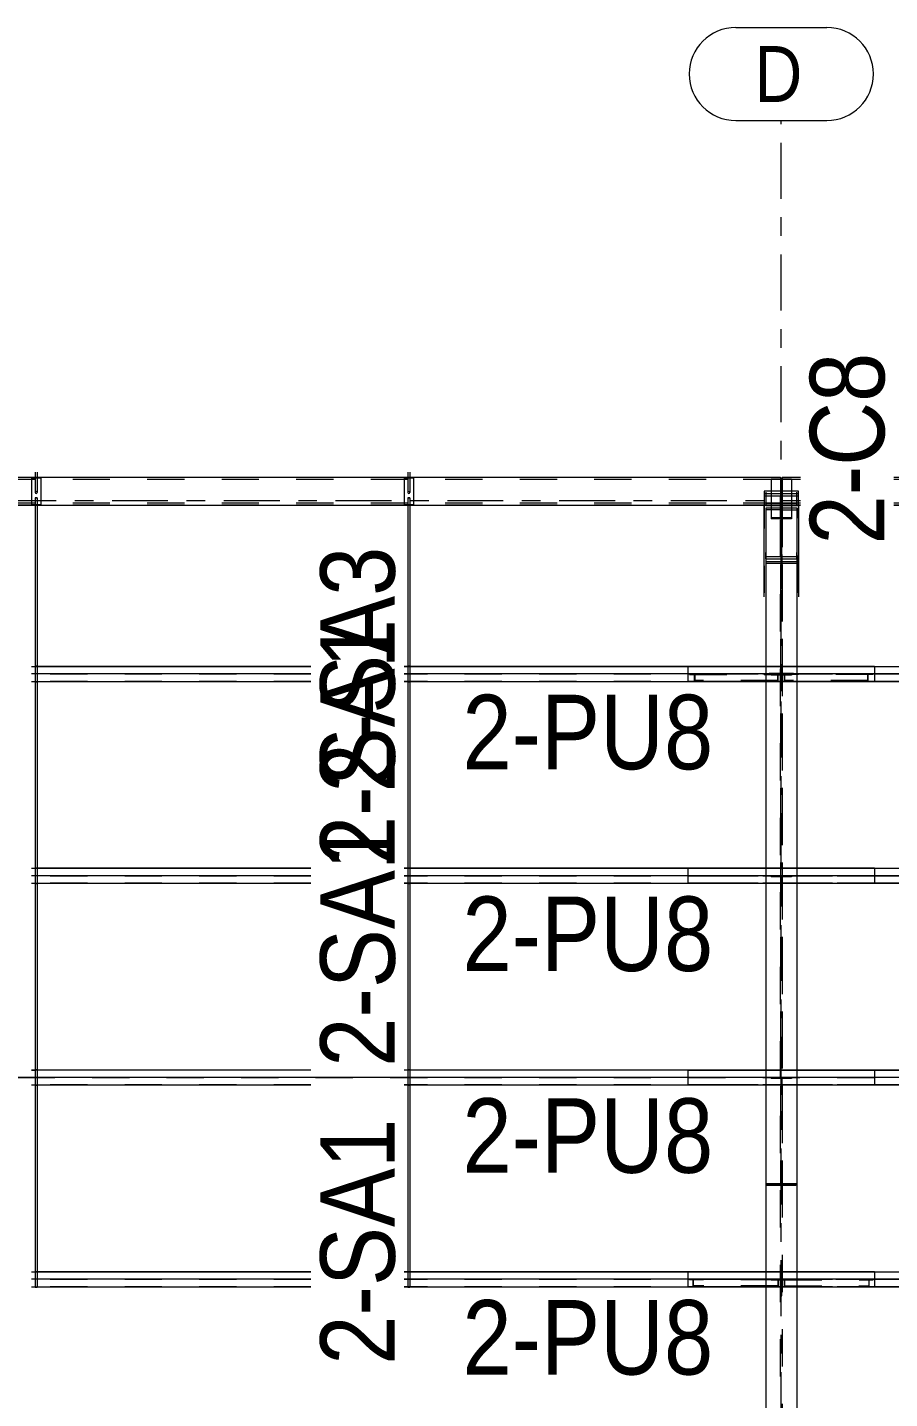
# Model space of a CAD drawing. Header units: millimetres. Extents: x -56 to 1115, y -311 to 509.
# Drawn here: x 877.4 to 923.7, y 43.7 to 117.3 of the extents above; entities that cross this region are included whole.
import ezdxf

# ---------------------------------------------------------------- set-up
doc = ezdxf.new("R2010")
doc.units = ezdxf.units.MM
for name, pattern in [('XKITLINE00', [0]), ('XKITLINE02', [4, 2, -2]), ('XKITLINE03', [6, 3, -1, 1, -1])]:
    doc.linetypes.add(name, pattern=pattern)
for name, color, linetype, lineweight in [('Part', 2, 'Continuous', 0), ('PartMark', 7, 'Continuous', 0), ('S-grid', 1, 'Continuous', 0)]:
    doc.layers.add(name, color=color, linetype=linetype, lineweight=lineweight)
doc.styles.add('ARIAL', font='ARIAL.TTF')

# ---------------------------------------------------------------- blocks, each defined once
blk = doc.blocks.new('*A212')
at = {"layer": 'S-grid', "color": 1, "linetype": 'XKITLINE03', "lineweight": 0}
blk.add_line((755.99, 91.875), (918.95, 91.875), dxfattribs=at)
blk = doc.blocks.new('*A744')
at = {"layer": 'Part', "color": 7, "linetype": 'XKITLINE02', "lineweight": 0}
for p, q in [((917.083, 92.314), (917.083, 91.606)), ((917.883, 92.206), (917.883, 88.842)), ((917.95, 88.842), (917.95, 92.206)), ((918.75, 91.606), (918.75, 92.314)), ((918.75, 91.702), (917.083, 91.702)), ((917.083, 91.606), (917.883, 91.606)), ((917.95, 91.606), (918.75, 91.606)), ((917.083, 88.746), (917.083, 89.072)), ((917.883, 88.842), (917.083, 88.842)), ((917.083, 88.746), (918.75, 88.746)), ((918.75, 88.842), (917.95, 88.842)), ((918.75, 88.746), (918.75, 89.072))]:
    blk.add_line(p, q, dxfattribs=at)
blk = doc.blocks.new('*A745')
at = {"layer": 'Part', "color": 2, "linetype": 'XKITLINE00', "lineweight": 0}
for p, q in [((917.083, 91.465), (917.083, 82.958)), ((917.375, 91.465), (917.083, 91.465)), ((918.75, 91.465), (918.458, 91.465)), ((918.75, 91.465), (918.75, 82.958)), ((917.083, 82.14), (917.083, 72.125)), ((918.75, 82.14), (918.75, 72.125)), ((917.083, 71.307), (917.083, 61.292)), ((918.75, 71.307), (918.75, 61.292)), ((917.083, 60.473), (917.083, 50.458)), ((918.75, 60.473), (918.75, 50.458)), ((917.083, 49.64), (917.083, 16.833)), ((918.75, 49.64), (918.75, 16.833))]:
    blk.add_line(p, q, dxfattribs=at)
at = {"layer": 'Part', "color": 7, "linetype": 'XKITLINE02', "lineweight": 0}
for p, q in [((917.879, 91.373), (917.083, 91.373)), ((918.458, 91.465), (917.375, 91.465)), ((917.879, 16.833), (917.879, 91.373)), ((917.954, 91.373), (917.954, 16.833)), ((917.954, 91.373), (918.75, 91.373)), ((917.083, 88.601), (917.879, 88.601)), ((917.083, 88.509), (918.75, 88.509)), ((917.954, 88.601), (918.75, 88.601)), ((917.083, 82.958), (917.083, 82.14)), ((918.75, 82.958), (918.75, 82.14)), ((917.083, 72.125), (917.083, 71.307)), ((918.75, 72.125), (918.75, 71.307)), ((917.083, 61.292), (917.083, 60.473)), ((918.75, 61.292), (918.75, 60.473)), ((917.083, 50.458), (917.083, 49.64)), ((918.75, 50.458), (918.75, 49.64))]:
    blk.add_line(p, q, dxfattribs=at)
blk = doc.blocks.new('*A752')
at = {"layer": 'Part', "color": 7, "linetype": 'XKITLINE02', "lineweight": 0}
for p, q in [((917.879, 88.432), (917.954, 88.434)), ((917.879, 88.432), (917.879, 55.175)), ((917.879, 88.386), (917.954, 88.386)), ((917.954, 88.434), (917.954, 55.175)), ((917.083, 79.308), (917.083, 55.164)), ((918.75, 79.308), (918.75, 55.164)), ((918.75, 55.175), (917.083, 55.175)), ((917.083, 55.164), (918.75, 55.164))]:
    blk.add_line(p, q, dxfattribs=at)
blk = doc.blocks.new('*A754')
at = {"layer": 'Part', "color": 7, "linetype": 'XKITLINE02', "lineweight": 0}
for p, q in [((917.95, 50.083), (918.575, 50.083)), ((917.95, 50.042), (917.95, 50.083)), ((918.075, 50.042), (918.075, 50.083)), ((918.575, 50.083), (918.575, 50.042)), ((918.575, 50.042), (917.95, 50.042))]:
    blk.add_line(p, q, dxfattribs=at)
blk = doc.blocks.new('*A755')
at = {"layer": 'Part', "color": 7, "linetype": 'XKITLINE02', "lineweight": 0}
for p, q in [((917.258, 50.042), (917.258, 50.083)), ((917.258, 50.083), (917.883, 50.083)), ((917.758, 50.042), (917.758, 50.083)), ((917.883, 50.083), (917.883, 50.042)), ((917.883, 50.042), (917.258, 50.042))]:
    blk.add_line(p, q, dxfattribs=at)
blk = doc.blocks.new('*A765')
at = {"layer": 'Part', "color": 2, "linetype": 'XKITLINE00', "lineweight": 0}
for p, q in [((877.867, 93.387), (877.867, 93.117)), ((877.966, 93.398), (877.966, 93.117)), ((877.878, 92.331), (877.877, 92.329)), ((877.911, 92.349), (877.878, 92.331)), ((877.948, 92.339), (877.911, 92.349)), ((877.953, 92.329), (877.948, 92.339))]:
    blk.add_line(p, q, dxfattribs=at)
at = {"layer": 'Part', "color": 7, "linetype": 'XKITLINE02', "lineweight": 0}
for p, q in [((877.867, 93.117), (877.867, 92.295)), ((877.966, 93.117), (877.966, 92.305)), ((877.877, 92.329), (877.867, 92.295)), ((877.867, 92.295), (877.885, 92.261)), ((877.885, 92.261), (877.922, 92.251)), ((877.922, 92.251), (877.956, 92.269)), ((877.966, 92.305), (877.953, 92.329)), ((877.956, 92.269), (877.966, 92.305))]:
    blk.add_line(p, q, dxfattribs=at)
blk = doc.blocks.new('*A766')
at = {"layer": 'Part', "color": 2, "linetype": 'XKITLINE00', "lineweight": 0}
for p, q in [((897.867, 93.387), (897.867, 93.117)), ((897.966, 93.398), (897.966, 93.117)), ((897.878, 92.331), (897.877, 92.329)), ((897.911, 92.349), (897.878, 92.331)), ((897.948, 92.339), (897.911, 92.349)), ((897.953, 92.329), (897.948, 92.339))]:
    blk.add_line(p, q, dxfattribs=at)
at = {"layer": 'Part', "color": 7, "linetype": 'XKITLINE02', "lineweight": 0}
for p, q in [((897.867, 93.117), (897.867, 92.295)), ((897.966, 93.117), (897.966, 92.305)), ((897.877, 92.329), (897.867, 92.295)), ((897.867, 92.295), (897.885, 92.261)), ((897.885, 92.261), (897.922, 92.251)), ((897.922, 92.251), (897.956, 92.269)), ((897.966, 92.305), (897.953, 92.329)), ((897.956, 92.269), (897.966, 92.305))]:
    blk.add_line(p, q, dxfattribs=at)
blk = doc.blocks.new('*A767')
at = {"layer": 'Part', "color": 7, "linetype": 'XKITLINE02', "lineweight": 0}
for p, q in [((917.883, 88.963), (917.883, 87.127)), ((917.95, 88.759), (917.883, 88.759)), ((917.883, 88.67), (917.95, 88.67)), ((917.95, 88.963), (917.95, 87.127))]:
    blk.add_line(p, q, dxfattribs=at)
blk = doc.blocks.new('*A768')
at = {"layer": 'Part', "color": 7, "linetype": 'XKITLINE02', "lineweight": 0}
for p, q in [((922.837, 82.542), (918.096, 82.542)), ((918.096, 82.208), (918.096, 82.542)), ((918.11, 82.208), (918.11, 82.525)), ((922.837, 82.525), (918.11, 82.525)), ((922.559, 82.208), (922.559, 82.542)), ((922.573, 82.208), (922.573, 82.525)), ((922.837, 82.542), (922.837, 82.525)), ((922.573, 82.208), (918.096, 82.208))]:
    blk.add_line(p, q, dxfattribs=at)
blk = doc.blocks.new('*A769')
at = {"layer": 'Part', "color": 7, "linetype": 'XKITLINE02', "lineweight": 0}
for p, q in [((912.996, 82.542), (917.737, 82.542)), ((912.996, 82.542), (912.996, 82.525)), ((912.996, 82.525), (917.723, 82.525)), ((913.26, 82.208), (913.26, 82.525)), ((913.274, 82.542), (913.274, 82.208)), ((917.723, 82.208), (917.723, 82.525)), ((917.737, 82.542), (917.737, 82.208)), ((917.737, 82.208), (913.26, 82.208))]:
    blk.add_line(p, q, dxfattribs=at)
blk = doc.blocks.new('*A770')
at = {"layer": 'Part', "color": 7, "linetype": 'XKITLINE02', "lineweight": 0}
for p, q in [((917, 92.368), (917, 86.914)), ((918.833, 92.368), (917, 92.368)), ((918.833, 92.237), (917, 92.237)), ((918.833, 86.914), (918.833, 92.368))]:
    blk.add_line(p, q, dxfattribs=at)
blk = doc.blocks.new('*A771')
at = {"layer": 'Part', "color": 7, "linetype": 'XKITLINE02', "lineweight": 0}
for p, q in [((917, 92.237), (917, 91.601)), ((918.833, 92.237), (917, 92.237)), ((918.833, 92.106), (917, 92.106)), ((918.833, 91.601), (918.833, 92.237))]:
    blk.add_line(p, q, dxfattribs=at)
at = {"layer": 'Part', "color": 2, "linetype": 'XKITLINE00', "lineweight": 0}
for p, q in [((917, 86.702), (917, 91.601)), ((918.833, 91.601), (918.833, 86.702))]:
    blk.add_line(p, q, dxfattribs=at)
blk = doc.blocks.new('*A772')
at = {"layer": 'Part', "color": 7, "linetype": 'XKITLINE02', "lineweight": 0}
for p, q in [((917.95, 82.583), (917.95, 82.542)), ((918.575, 82.583), (917.95, 82.583)), ((917.95, 82.542), (918.575, 82.542)), ((918.575, 82.542), (918.575, 82.583))]:
    blk.add_line(p, q, dxfattribs=at)
blk = doc.blocks.new('*A773')
at = {"layer": 'Part', "color": 7, "linetype": 'XKITLINE02', "lineweight": 0}
for p, q in [((917.883, 82.583), (917.258, 82.583)), ((917.258, 82.542), (917.258, 82.583)), ((917.883, 82.542), (917.258, 82.542)), ((917.883, 82.542), (917.883, 82.583))]:
    blk.add_line(p, q, dxfattribs=at)
blk = doc.blocks.new('*A1036')
at = {"layer": 'Part', "color": 2, "linetype": 'XKITLINE00', "lineweight": 0}
for p, q in [((912.917, 82.14), (912.917, 82.958)), ((912.917, 82.958), (932.667, 82.958)), ((932.667, 82.943), (912.917, 82.943)), ((932.667, 82.557), (912.917, 82.557)), ((932.667, 82.958), (932.667, 82.958)), ((932.667, 82.943), (932.667, 82.943)), ((932.667, 82.557), (932.667, 82.557)), ((937.667, 82.958), (937.867, 82.958)), ((937.867, 82.943), (937.667, 82.943)), ((952.667, 82.557), (937.667, 82.557)), ((952.667, 82.958), (937.966, 82.958)), ((952.667, 82.943), (937.966, 82.943)), ((952.667, 82.958), (952.667, 82.958)), ((952.667, 82.943), (952.667, 82.943)), ((952.667, 82.557), (952.667, 82.557)), ((957.867, 82.958), (957.667, 82.958)), ((957.867, 82.943), (957.667, 82.943)), ((982.917, 82.557), (957.667, 82.557)), ((982.917, 82.958), (957.966, 82.958)), ((982.917, 82.943), (957.966, 82.943)), ((982.917, 82.958), (982.917, 82.14)), ((932.667, 82.14), (912.917, 82.14)), ((932.667, 82.14), (932.667, 82.14)), ((952.667, 82.14), (937.667, 82.14)), ((952.667, 82.14), (952.667, 82.14)), ((982.917, 82.14), (957.667, 82.14))]:
    blk.add_line(p, q, dxfattribs=at)
at = {"layer": 'Part', "color": 7, "linetype": 'XKITLINE02', "lineweight": 0}
for p, q in [((932.667, 82.542), (912.917, 82.542)), ((932.667, 82.542), (932.667, 82.542)), ((952.667, 82.542), (937.667, 82.542)), ((937.966, 82.958), (937.867, 82.958)), ((937.966, 82.943), (937.867, 82.943)), ((952.667, 82.542), (952.667, 82.542)), ((982.917, 82.542), (957.667, 82.542)), ((957.966, 82.958), (957.867, 82.958)), ((957.966, 82.943), (957.867, 82.943)), ((932.667, 82.155), (912.917, 82.155)), ((932.667, 82.155), (932.667, 82.155)), ((952.667, 82.155), (937.667, 82.155)), ((952.667, 82.155), (952.667, 82.155)), ((982.917, 82.155), (957.667, 82.155))]:
    blk.add_line(p, q, dxfattribs=at)
blk = doc.blocks.new('*A1037')
at = {"layer": 'Part', "color": 2, "linetype": 'XKITLINE00', "lineweight": 0}
for p, q in [((912.917, 71.307), (912.917, 72.125)), ((912.917, 72.125), (932.667, 72.125)), ((932.667, 72.11), (912.917, 72.11)), ((932.667, 71.723), (912.917, 71.723)), ((937.667, 72.125), (937.667, 72.125)), ((937.667, 72.125), (937.867, 72.125)), ((937.867, 72.11), (937.667, 72.11)), ((937.667, 72.11), (937.667, 72.11)), ((952.667, 71.723), (937.667, 71.723)), ((952.667, 72.125), (937.966, 72.125)), ((952.667, 72.11), (937.966, 72.11)), ((957.867, 72.125), (957.667, 72.125)), ((957.667, 72.125), (957.667, 72.125)), ((957.867, 72.11), (957.667, 72.11)), ((957.667, 72.11), (957.667, 72.11)), ((982.917, 71.723), (957.667, 71.723)), ((982.917, 72.125), (957.966, 72.125)), ((982.917, 72.11), (957.966, 72.11)), ((982.917, 72.125), (982.917, 71.307)), ((932.667, 71.307), (912.917, 71.307)), ((952.667, 71.307), (937.667, 71.307)), ((982.917, 71.307), (957.667, 71.307))]:
    blk.add_line(p, q, dxfattribs=at)
at = {"layer": 'Part', "color": 7, "linetype": 'XKITLINE02', "lineweight": 0}
for p, q in [((932.667, 71.708), (912.917, 71.708)), ((952.667, 71.708), (937.667, 71.708)), ((937.966, 72.125), (937.867, 72.125)), ((937.966, 72.11), (937.867, 72.11)), ((982.917, 71.708), (957.667, 71.708)), ((957.966, 72.125), (957.867, 72.125)), ((957.966, 72.11), (957.867, 72.11)), ((932.667, 71.322), (912.917, 71.322)), ((952.667, 71.322), (937.667, 71.322)), ((982.917, 71.322), (957.667, 71.322))]:
    blk.add_line(p, q, dxfattribs=at)
blk = doc.blocks.new('*A1038')
at = {"layer": 'Part', "color": 2, "linetype": 'XKITLINE00', "lineweight": 0}
for p, q in [((912.917, 49.64), (912.917, 50.458)), ((912.917, 50.458), (932.667, 50.458)), ((932.667, 50.443), (912.917, 50.443)), ((937.667, 50.458), (937.867, 50.458)), ((937.867, 50.443), (937.667, 50.443)), ((952.667, 50.458), (937.966, 50.458)), ((952.667, 50.443), (937.966, 50.443)), ((957.867, 50.458), (957.667, 50.458)), ((957.867, 50.443), (957.667, 50.443)), ((982.917, 50.458), (957.966, 50.458)), ((982.917, 50.443), (957.966, 50.443)), ((982.917, 50.458), (982.917, 49.64)), ((932.667, 50.057), (912.917, 50.057)), ((932.667, 49.64), (912.917, 49.64)), ((952.667, 50.057), (937.667, 50.057)), ((952.667, 49.64), (937.667, 49.64)), ((982.917, 50.057), (957.667, 50.057)), ((982.917, 49.64), (957.667, 49.64))]:
    blk.add_line(p, q, dxfattribs=at)
at = {"layer": 'Part', "color": 7, "linetype": 'XKITLINE02', "lineweight": 0}
for p, q in [((937.966, 50.458), (937.867, 50.458)), ((937.966, 50.443), (937.867, 50.443)), ((957.966, 50.458), (957.867, 50.458)), ((957.966, 50.443), (957.867, 50.443)), ((932.667, 50.042), (912.917, 50.042)), ((932.667, 49.655), (912.917, 49.655)), ((952.667, 50.042), (937.667, 50.042)), ((952.667, 49.655), (937.667, 49.655)), ((982.917, 50.042), (957.667, 50.042)), ((982.917, 49.655), (957.667, 49.655))]:
    blk.add_line(p, q, dxfattribs=at)
blk = doc.blocks.new('*A1039')
at = {"layer": 'Part', "color": 2, "linetype": 'XKITLINE00', "lineweight": 0}
for p, q in [((912.917, 60.473), (912.917, 61.292)), ((912.917, 61.292), (932.667, 61.292)), ((932.667, 61.277), (912.917, 61.277)), ((937.667, 61.292), (937.867, 61.292)), ((937.867, 61.277), (937.667, 61.277)), ((952.667, 61.292), (937.966, 61.292)), ((952.667, 61.277), (937.966, 61.277)), ((957.867, 61.292), (957.667, 61.292)), ((957.867, 61.277), (957.667, 61.277)), ((982.917, 61.292), (957.966, 61.292)), ((982.917, 61.277), (957.966, 61.277)), ((982.917, 61.292), (982.917, 60.473)), ((982.917, 60.89), (912.917, 60.89)), ((932.667, 60.473), (912.917, 60.473)), ((952.667, 60.473), (937.667, 60.473)), ((982.917, 60.473), (957.667, 60.473))]:
    blk.add_line(p, q, dxfattribs=at)
at = {"layer": 'Part', "color": 7, "linetype": 'XKITLINE02', "lineweight": 0}
for p, q in [((937.966, 61.292), (937.867, 61.292)), ((937.966, 61.277), (937.867, 61.277)), ((957.966, 61.292), (957.867, 61.292)), ((957.966, 61.277), (957.867, 61.277)), ((982.917, 60.875), (912.917, 60.875)), ((932.667, 60.488), (912.917, 60.488)), ((952.667, 60.488), (937.667, 60.488)), ((982.917, 60.488), (957.667, 60.488))]:
    blk.add_line(p, q, dxfattribs=at)
blk = doc.blocks.new('*A1049')
at = {"layer": 'Part', "color": 2, "linetype": 'XKITLINE00', "lineweight": 0}
for p, q in [((917.958, 93.117), (917.958, 93.017)), ((917.958, 93.117), (918.95, 93.117)), ((923.95, 93.117), (977.875, 93.117)), ((977.875, 93.117), (977.875, 93.017)), ((918.95, 91.601), (918.458, 91.601)), ((977.375, 91.601), (923.95, 91.601))]:
    blk.add_line(p, q, dxfattribs=at)
at = {"layer": 'Part', "color": 7, "linetype": 'XKITLINE02', "lineweight": 0}
for p, q in [((918.95, 93.102), (917.958, 93.102)), ((917.958, 93.017), (917.958, 91.601)), ((918.95, 92.992), (917.958, 92.992)), ((977.875, 93.102), (923.95, 93.102)), ((977.875, 92.992), (923.95, 92.992)), ((977.875, 93.017), (977.875, 91.601)), ((918.95, 91.726), (917.958, 91.726)), ((918.95, 91.616), (917.958, 91.616)), ((918.458, 91.601), (917.958, 91.601)), ((977.875, 91.726), (923.95, 91.726)), ((977.875, 91.616), (923.95, 91.616)), ((977.875, 91.601), (977.375, 91.601))]:
    blk.add_line(p, q, dxfattribs=at)
blk = doc.blocks.new('*A1090')
at = {"layer": 'S-grid', "color": 1, "linetype": 'XKITLINE03', "lineweight": 0}
blk.add_line((917.917, -5.925), (917.917, 112.27), dxfattribs=at)
at = {"layer": 'S-grid', "color": 3, "style": 'ARIAL', "width": 0.85}
blk.add_text('D', height=3, dxfattribs=at).set_placement((916.472, 113.27))
blk = doc.blocks.new('*A1092')
at = {"layer": 'Part', "color": 2, "linetype": 'XKITLINE00', "lineweight": 0}
for p, q in [((852.917, 82.14), (852.917, 82.958)), ((852.917, 82.958), (872.667, 82.958)), ((872.667, 82.943), (852.917, 82.943)), ((872.667, 82.557), (852.917, 82.557)), ((872.667, 82.958), (872.667, 82.958)), ((872.667, 82.943), (872.667, 82.943)), ((872.667, 82.557), (872.667, 82.557)), ((877.667, 82.958), (877.867, 82.958)), ((877.867, 82.943), (877.667, 82.943)), ((892.667, 82.557), (877.667, 82.557)), ((892.667, 82.958), (877.966, 82.958)), ((892.667, 82.943), (877.966, 82.943)), ((892.667, 82.958), (892.667, 82.958)), ((892.667, 82.943), (892.667, 82.943)), ((892.667, 82.557), (892.667, 82.557)), ((897.867, 82.958), (897.667, 82.958)), ((897.867, 82.943), (897.667, 82.943)), ((922.917, 82.557), (897.667, 82.557)), ((922.917, 82.958), (897.966, 82.958)), ((922.917, 82.943), (897.966, 82.943)), ((922.917, 82.958), (922.917, 82.14)), ((872.667, 82.14), (852.917, 82.14)), ((872.667, 82.14), (872.667, 82.14)), ((892.667, 82.14), (877.667, 82.14)), ((892.667, 82.14), (892.667, 82.14)), ((922.917, 82.14), (897.667, 82.14))]:
    blk.add_line(p, q, dxfattribs=at)
at = {"layer": 'Part', "color": 7, "linetype": 'XKITLINE02', "lineweight": 0}
for p, q in [((872.667, 82.542), (852.917, 82.542)), ((872.667, 82.542), (872.667, 82.542)), ((892.667, 82.542), (877.667, 82.542)), ((877.966, 82.958), (877.867, 82.958)), ((877.966, 82.943), (877.867, 82.943)), ((892.667, 82.542), (892.667, 82.542)), ((922.917, 82.542), (897.667, 82.542)), ((897.966, 82.958), (897.867, 82.958)), ((897.966, 82.943), (897.867, 82.943)), ((872.667, 82.155), (852.917, 82.155)), ((872.667, 82.155), (872.667, 82.155)), ((892.667, 82.155), (877.667, 82.155)), ((892.667, 82.155), (892.667, 82.155)), ((922.917, 82.155), (897.667, 82.155))]:
    blk.add_line(p, q, dxfattribs=at)
blk = doc.blocks.new('*A1093')
at = {"layer": 'Part', "color": 2, "linetype": 'XKITLINE00', "lineweight": 0}
for p, q in [((852.917, 71.307), (852.917, 72.125)), ((852.917, 72.125), (872.667, 72.125)), ((872.667, 72.11), (852.917, 72.11)), ((872.667, 71.723), (852.917, 71.723)), ((877.667, 72.125), (877.667, 72.125)), ((877.667, 72.125), (877.867, 72.125)), ((877.867, 72.11), (877.667, 72.11)), ((877.667, 72.11), (877.667, 72.11)), ((892.667, 71.723), (877.667, 71.723)), ((892.667, 72.125), (877.966, 72.125)), ((892.667, 72.11), (877.966, 72.11)), ((897.867, 72.125), (897.667, 72.125)), ((897.667, 72.125), (897.667, 72.125)), ((897.867, 72.11), (897.667, 72.11)), ((897.667, 72.11), (897.667, 72.11)), ((922.917, 71.723), (897.667, 71.723)), ((922.917, 72.125), (897.966, 72.125)), ((922.917, 72.11), (897.966, 72.11)), ((922.917, 72.125), (922.917, 71.307)), ((872.667, 71.307), (852.917, 71.307)), ((892.667, 71.307), (877.667, 71.307)), ((922.917, 71.307), (897.667, 71.307))]:
    blk.add_line(p, q, dxfattribs=at)
at = {"layer": 'Part', "color": 7, "linetype": 'XKITLINE02', "lineweight": 0}
for p, q in [((872.667, 71.708), (852.917, 71.708)), ((892.667, 71.708), (877.667, 71.708)), ((877.966, 72.125), (877.867, 72.125)), ((877.966, 72.11), (877.867, 72.11)), ((922.917, 71.708), (897.667, 71.708)), ((897.966, 72.125), (897.867, 72.125)), ((897.966, 72.11), (897.867, 72.11)), ((872.667, 71.322), (852.917, 71.322)), ((892.667, 71.322), (877.667, 71.322)), ((922.917, 71.322), (897.667, 71.322))]:
    blk.add_line(p, q, dxfattribs=at)
blk = doc.blocks.new('*A1094')
at = {"layer": 'Part', "color": 2, "linetype": 'XKITLINE00', "lineweight": 0}
for p, q in [((852.917, 49.64), (852.917, 50.458)), ((852.917, 50.458), (872.667, 50.458)), ((872.667, 50.443), (852.917, 50.443)), ((877.667, 50.458), (877.867, 50.458)), ((877.867, 50.443), (877.667, 50.443)), ((892.667, 50.458), (877.966, 50.458)), ((892.667, 50.443), (877.966, 50.443)), ((897.867, 50.458), (897.667, 50.458)), ((897.867, 50.443), (897.667, 50.443)), ((922.917, 50.458), (897.966, 50.458)), ((922.917, 50.443), (897.966, 50.443)), ((922.917, 50.458), (922.917, 49.64)), ((872.667, 50.057), (852.917, 50.057)), ((872.667, 49.64), (852.917, 49.64)), ((892.667, 50.057), (877.667, 50.057)), ((892.667, 49.64), (877.667, 49.64)), ((922.917, 50.057), (897.667, 50.057)), ((922.917, 49.64), (897.667, 49.64))]:
    blk.add_line(p, q, dxfattribs=at)
at = {"layer": 'Part', "color": 7, "linetype": 'XKITLINE02', "lineweight": 0}
for p, q in [((877.966, 50.458), (877.867, 50.458)), ((877.966, 50.443), (877.867, 50.443)), ((897.966, 50.458), (897.867, 50.458)), ((897.966, 50.443), (897.867, 50.443)), ((872.667, 50.042), (852.917, 50.042)), ((872.667, 49.655), (852.917, 49.655)), ((892.667, 50.042), (877.667, 50.042)), ((892.667, 49.655), (877.667, 49.655)), ((922.917, 50.042), (897.667, 50.042)), ((922.917, 49.655), (897.667, 49.655))]:
    blk.add_line(p, q, dxfattribs=at)
blk = doc.blocks.new('*A1095')
at = {"layer": 'Part', "color": 2, "linetype": 'XKITLINE00', "lineweight": 0}
for p, q in [((852.917, 60.473), (852.917, 61.292)), ((852.917, 61.292), (872.667, 61.292)), ((872.667, 61.277), (852.917, 61.277)), ((877.667, 61.292), (877.867, 61.292)), ((877.867, 61.277), (877.667, 61.277)), ((892.667, 61.292), (877.966, 61.292)), ((892.667, 61.277), (877.966, 61.277)), ((897.867, 61.292), (897.667, 61.292)), ((897.867, 61.277), (897.667, 61.277)), ((922.917, 61.292), (897.966, 61.292)), ((922.917, 61.277), (897.966, 61.277)), ((922.917, 61.292), (922.917, 60.473)), ((922.917, 60.89), (852.917, 60.89)), ((872.667, 60.473), (852.917, 60.473)), ((892.667, 60.473), (877.667, 60.473)), ((922.917, 60.473), (897.667, 60.473))]:
    blk.add_line(p, q, dxfattribs=at)
at = {"layer": 'Part', "color": 7, "linetype": 'XKITLINE02', "lineweight": 0}
for p, q in [((877.966, 61.292), (877.867, 61.292)), ((877.966, 61.277), (877.867, 61.277)), ((897.966, 61.292), (897.867, 61.292)), ((897.966, 61.277), (897.867, 61.277)), ((922.917, 60.875), (852.917, 60.875)), ((872.667, 60.488), (852.917, 60.488)), ((892.667, 60.488), (877.667, 60.488)), ((922.917, 60.488), (897.667, 60.488))]:
    blk.add_line(p, q, dxfattribs=at)
blk = doc.blocks.new('*A1100')
at = {"layer": 'Part', "color": 2, "linetype": 'XKITLINE00', "lineweight": 0}
for p, q in [((877.885, 61.301), (877.867, 61.299)), ((877.867, 61.299), (877.867, 60.89)), ((877.867, 61.299), (877.878, 61.296)), ((877.878, 61.296), (877.911, 61.295)), ((877.922, 61.302), (877.885, 61.301)), ((877.911, 61.295), (877.948, 61.295)), ((877.956, 61.3), (877.922, 61.302)), ((877.948, 61.295), (877.966, 61.298)), ((877.966, 61.298), (877.956, 61.3)), ((877.966, 61.298), (877.966, 60.89)), ((877.867, 60.473), (877.867, 50.057)), ((877.966, 60.473), (877.966, 50.057)), ((877.867, 49.634), (877.867, 49.64)), ((877.878, 49.631), (877.867, 49.634)), ((877.911, 49.63), (877.878, 49.631)), ((877.948, 49.631), (877.911, 49.63)), ((877.966, 49.633), (877.948, 49.631)), ((877.966, 49.633), (877.966, 49.64))]:
    blk.add_line(p, q, dxfattribs=at)
at = {"layer": 'Part', "color": 7, "linetype": 'XKITLINE02', "lineweight": 0}
for p, q in [((877.867, 60.89), (877.867, 60.473)), ((877.966, 60.89), (877.966, 60.473)), ((877.867, 50.057), (877.867, 49.64)), ((877.867, 49.634), (877.885, 49.636)), ((877.885, 49.636), (877.922, 49.637)), ((877.922, 49.637), (877.956, 49.636)), ((877.956, 49.636), (877.966, 49.633)), ((877.966, 50.057), (877.966, 49.64))]:
    blk.add_line(p, q, dxfattribs=at)
blk = doc.blocks.new('*A1101')
at = {"layer": 'Part', "color": 2, "linetype": 'XKITLINE00', "lineweight": 0}
for p, q in [((877.885, 72.134), (877.867, 72.132)), ((877.867, 72.132), (877.867, 71.723)), ((877.867, 72.132), (877.878, 72.129)), ((877.878, 72.129), (877.911, 72.128)), ((877.922, 72.135), (877.885, 72.134)), ((877.911, 72.128), (877.948, 72.129)), ((877.956, 72.134), (877.922, 72.135)), ((877.948, 72.129), (877.966, 72.131)), ((877.966, 72.131), (877.956, 72.134)), ((877.966, 72.131), (877.966, 71.723)), ((877.867, 71.307), (877.867, 61.299)), ((877.966, 71.307), (877.966, 61.298))]:
    blk.add_line(p, q, dxfattribs=at)
at = {"layer": 'Part', "color": 7, "linetype": 'XKITLINE02', "lineweight": 0}
for p, q in [((877.867, 71.723), (877.867, 71.307)), ((877.966, 71.723), (877.966, 71.307)), ((877.867, 61.299), (877.867, 60.467)), ((877.966, 61.298), (877.966, 60.466)), ((877.867, 60.467), (877.885, 60.47)), ((877.878, 60.465), (877.867, 60.467)), ((877.911, 60.463), (877.878, 60.465)), ((877.885, 60.47), (877.922, 60.47)), ((877.948, 60.464), (877.911, 60.463)), ((877.922, 60.47), (877.956, 60.469)), ((877.966, 60.466), (877.948, 60.464)), ((877.956, 60.469), (877.966, 60.466))]:
    blk.add_line(p, q, dxfattribs=at)
blk = doc.blocks.new('*A1102')
at = {"layer": 'Part', "color": 2, "linetype": 'XKITLINE00', "lineweight": 0}
for p, q in [((877.885, 82.968), (877.867, 82.965)), ((877.867, 82.965), (877.867, 82.557)), ((877.867, 82.965), (877.878, 82.963)), ((877.878, 82.963), (877.911, 82.961)), ((877.922, 82.968), (877.885, 82.968)), ((877.911, 82.961), (877.948, 82.962)), ((877.956, 82.967), (877.922, 82.968)), ((877.948, 82.962), (877.966, 82.964)), ((877.966, 82.964), (877.956, 82.967)), ((877.966, 82.964), (877.966, 82.557)), ((877.867, 82.14), (877.867, 72.132)), ((877.966, 82.14), (877.966, 72.131))]:
    blk.add_line(p, q, dxfattribs=at)
at = {"layer": 'Part', "color": 7, "linetype": 'XKITLINE02', "lineweight": 0}
for p, q in [((877.867, 82.557), (877.867, 82.14)), ((877.966, 82.557), (877.966, 82.14)), ((877.867, 72.132), (877.867, 71.301)), ((877.966, 72.131), (877.966, 71.3)), ((877.867, 71.301), (877.885, 71.303)), ((877.878, 71.298), (877.867, 71.301)), ((877.911, 71.297), (877.878, 71.298)), ((877.885, 71.303), (877.922, 71.304)), ((877.948, 71.297), (877.911, 71.297)), ((877.922, 71.304), (877.956, 71.302)), ((877.966, 71.3), (877.948, 71.297)), ((877.956, 71.302), (877.966, 71.3))]:
    blk.add_line(p, q, dxfattribs=at)
blk = doc.blocks.new('*A1107')
at = {"layer": 'Part', "color": 7, "linetype": 'XKITLINE02', "lineweight": 0}
for p, q in [((917.129, 55.175), (917.879, 55.175)), ((917.129, 55.092), (917.129, 55.175)), ((917.879, 55.092), (917.129, 55.092)), ((917.754, 55.175), (917.754, 55.092)), ((917.879, 55.175), (917.879, 55.092))]:
    blk.add_line(p, q, dxfattribs=at)
blk = doc.blocks.new('*A1108')
at = {"layer": 'Part', "color": 7, "linetype": 'XKITLINE02', "lineweight": 0}
for p, q in [((917.954, 55.175), (918.704, 55.175)), ((917.954, 55.092), (917.954, 55.175)), ((918.704, 55.092), (917.954, 55.092)), ((918.079, 55.175), (918.079, 55.092)), ((918.704, 55.175), (918.704, 55.092))]:
    blk.add_line(p, q, dxfattribs=at)
blk = doc.blocks.new('*A1109')
at = {"layer": 'Part', "color": 2, "linetype": 'XKITLINE00', "lineweight": 0}
for p, q in [((897.885, 61.301), (897.867, 61.299)), ((897.867, 61.299), (897.867, 60.89)), ((897.867, 61.299), (897.878, 61.296)), ((897.878, 61.296), (897.911, 61.295)), ((897.922, 61.302), (897.885, 61.301)), ((897.911, 61.295), (897.948, 61.295)), ((897.956, 61.3), (897.922, 61.302)), ((897.948, 61.295), (897.966, 61.298)), ((897.966, 61.298), (897.956, 61.3)), ((897.966, 61.298), (897.966, 60.89)), ((897.867, 60.473), (897.867, 50.057)), ((897.966, 60.473), (897.966, 50.057)), ((897.867, 49.634), (897.867, 49.64)), ((897.878, 49.631), (897.867, 49.634)), ((897.911, 49.63), (897.878, 49.631)), ((897.948, 49.631), (897.911, 49.63)), ((897.966, 49.633), (897.948, 49.631)), ((897.966, 49.633), (897.966, 49.64))]:
    blk.add_line(p, q, dxfattribs=at)
at = {"layer": 'Part', "color": 7, "linetype": 'XKITLINE02', "lineweight": 0}
for p, q in [((897.867, 60.89), (897.867, 60.473)), ((897.966, 60.89), (897.966, 60.473)), ((897.867, 50.057), (897.867, 49.64)), ((897.867, 49.634), (897.885, 49.636)), ((897.885, 49.636), (897.922, 49.637)), ((897.922, 49.637), (897.956, 49.636)), ((897.956, 49.636), (897.966, 49.633)), ((897.966, 50.057), (897.966, 49.64))]:
    blk.add_line(p, q, dxfattribs=at)
blk = doc.blocks.new('*A1110')
at = {"layer": 'Part', "color": 2, "linetype": 'XKITLINE00', "lineweight": 0}
for p, q in [((897.885, 72.134), (897.867, 72.132)), ((897.867, 72.132), (897.867, 71.723)), ((897.867, 72.132), (897.878, 72.129)), ((897.878, 72.129), (897.911, 72.128)), ((897.922, 72.135), (897.885, 72.134)), ((897.911, 72.128), (897.948, 72.129)), ((897.956, 72.134), (897.922, 72.135)), ((897.948, 72.129), (897.966, 72.131)), ((897.966, 72.131), (897.956, 72.134)), ((897.966, 72.131), (897.966, 71.723)), ((897.867, 71.307), (897.867, 61.299)), ((897.966, 71.307), (897.966, 61.298))]:
    blk.add_line(p, q, dxfattribs=at)
at = {"layer": 'Part', "color": 7, "linetype": 'XKITLINE02', "lineweight": 0}
for p, q in [((897.867, 71.723), (897.867, 71.307)), ((897.966, 71.723), (897.966, 71.307)), ((897.867, 61.299), (897.867, 60.467)), ((897.966, 61.298), (897.966, 60.466)), ((897.867, 60.467), (897.885, 60.47)), ((897.878, 60.465), (897.867, 60.467)), ((897.911, 60.463), (897.878, 60.465)), ((897.885, 60.47), (897.922, 60.47)), ((897.948, 60.464), (897.911, 60.463)), ((897.922, 60.47), (897.956, 60.469)), ((897.966, 60.466), (897.948, 60.464)), ((897.956, 60.469), (897.966, 60.466))]:
    blk.add_line(p, q, dxfattribs=at)
blk = doc.blocks.new('*A1111')
at = {"layer": 'Part', "color": 2, "linetype": 'XKITLINE00', "lineweight": 0}
for p, q in [((897.885, 82.968), (897.867, 82.965)), ((897.867, 82.965), (897.867, 82.557)), ((897.867, 82.965), (897.878, 82.963)), ((897.878, 82.963), (897.911, 82.961)), ((897.922, 82.968), (897.885, 82.968)), ((897.911, 82.961), (897.948, 82.962)), ((897.956, 82.967), (897.922, 82.968)), ((897.948, 82.962), (897.966, 82.964)), ((897.966, 82.964), (897.956, 82.967)), ((897.966, 82.964), (897.966, 82.557)), ((897.867, 82.14), (897.867, 72.132)), ((897.966, 82.14), (897.966, 72.131))]:
    blk.add_line(p, q, dxfattribs=at)
at = {"layer": 'Part', "color": 7, "linetype": 'XKITLINE02', "lineweight": 0}
for p, q in [((897.867, 82.557), (897.867, 82.14)), ((897.966, 82.557), (897.966, 82.14)), ((897.867, 72.132), (897.867, 71.301)), ((897.966, 72.131), (897.966, 71.3)), ((897.867, 71.301), (897.885, 71.303)), ((897.878, 71.298), (897.867, 71.301)), ((897.911, 71.297), (897.878, 71.298)), ((897.885, 71.303), (897.922, 71.304)), ((897.948, 71.297), (897.911, 71.297)), ((897.922, 71.304), (897.956, 71.302)), ((897.966, 71.3), (897.948, 71.297)), ((897.956, 71.302), (897.966, 71.3))]:
    blk.add_line(p, q, dxfattribs=at)
blk = doc.blocks.new('*A1112')
at = {"layer": 'Part', "color": 7, "linetype": 'XKITLINE02', "lineweight": 0}
for p, q in [((918.458, 60.875), (917.375, 60.875)), ((917.375, 60.875), (917.375, 60.833)), ((918.458, 60.833), (917.375, 60.833)), ((918.458, 60.875), (918.458, 60.833))]:
    blk.add_line(p, q, dxfattribs=at)
blk = doc.blocks.new('*A1113')
at = {"layer": 'Part', "color": 7, "linetype": 'XKITLINE02', "lineweight": 0}
for p, q in [((917.896, 60.833), (917.896, 60.473)), ((917.896, 60.833), (917.938, 60.833)), ((917.896, 60.833), (917.938, 60.833)), ((917.938, 60.833), (917.938, 60.473))]:
    blk.add_line(p, q, dxfattribs=at)
at = {"layer": 'Part', "color": 2, "linetype": 'XKITLINE00', "lineweight": 0}
for p, q in [((917.896, 60.473), (917.896, 60)), ((917.938, 60), (917.938, 60.473)), ((917.896, 60), (917.938, 60))]:
    blk.add_line(p, q, dxfattribs=at)
blk = doc.blocks.new('*A1114')
at = {"layer": 'Part', "color": 7, "linetype": 'XKITLINE02', "lineweight": 0}
for p, q in [((922.85, 50.042), (918.083, 50.042)), ((918.083, 50.042), (918.083, 49.708)), ((918.083, 49.708), (922.641, 49.708)), ((918.094, 50.025), (922.85, 50.025)), ((918.094, 49.708), (918.094, 50.025)), ((918.303, 50.042), (918.303, 50.025)), ((922.631, 49.708), (922.631, 50.042)), ((922.641, 49.708), (922.641, 50.025)), ((922.85, 50.025), (922.85, 50.042))]:
    blk.add_line(p, q, dxfattribs=at)
blk = doc.blocks.new('*A1115')
at = {"layer": 'Part', "color": 7, "linetype": 'XKITLINE02', "lineweight": 0}
for p, q in [((918.458, 50.042), (917.375, 50.042)), ((917.375, 50.042), (917.375, 50)), ((918.458, 50), (917.375, 50)), ((918.458, 50.042), (918.458, 50))]:
    blk.add_line(p, q, dxfattribs=at)
blk = doc.blocks.new('*A1116')
at = {"layer": 'Part', "color": 7, "linetype": 'XKITLINE02', "lineweight": 0}
for p, q in [((917.896, 50), (917.896, 49.64)), ((917.896, 50), (917.938, 50)), ((917.896, 50), (917.938, 50)), ((917.938, 50), (917.938, 49.64))]:
    blk.add_line(p, q, dxfattribs=at)
at = {"layer": 'Part', "color": 2, "linetype": 'XKITLINE00', "lineweight": 0}
for p, q in [((917.896, 49.64), (917.896, 49.167)), ((917.938, 49.167), (917.938, 49.64)), ((917.896, 49.167), (917.938, 49.167))]:
    blk.add_line(p, q, dxfattribs=at)
blk = doc.blocks.new('*A1117')
at = {"layer": 'Part', "color": 7, "linetype": 'XKITLINE02', "lineweight": 0}
for p, q in [((917.75, 50.042), (912.983, 50.042)), ((912.983, 50.042), (912.983, 50.025)), ((917.739, 50.025), (912.983, 50.025)), ((913.192, 49.708), (913.192, 50.025)), ((917.75, 49.708), (913.192, 49.708)), ((913.203, 49.708), (913.203, 50.042)), ((917.531, 50.025), (917.531, 50.042)), ((917.739, 49.708), (917.739, 50.025)), ((917.75, 50.042), (917.75, 49.708))]:
    blk.add_line(p, q, dxfattribs=at)
blk = doc.blocks.new('*A1118')
at = {"layer": 'Part', "color": 7, "linetype": 'XKITLINE02', "lineweight": 0}
for p, q in [((918.458, 71.708), (917.375, 71.708)), ((917.375, 71.708), (917.375, 71.667)), ((918.458, 71.667), (917.375, 71.667)), ((918.458, 71.708), (918.458, 71.667))]:
    blk.add_line(p, q, dxfattribs=at)
blk = doc.blocks.new('*A1119')
at = {"layer": 'Part', "color": 7, "linetype": 'XKITLINE02', "lineweight": 0}
for p, q in [((917.896, 71.667), (917.896, 71.307)), ((917.896, 71.667), (917.938, 71.667)), ((917.896, 71.667), (917.938, 71.667)), ((917.938, 71.667), (917.938, 71.307))]:
    blk.add_line(p, q, dxfattribs=at)
at = {"layer": 'Part', "color": 2, "linetype": 'XKITLINE00', "lineweight": 0}
for p, q in [((917.896, 71.307), (917.896, 70.833)), ((917.896, 70.833), (917.938, 70.833)), ((917.938, 70.833), (917.938, 71.307))]:
    blk.add_line(p, q, dxfattribs=at)
blk = doc.blocks.new('*A1130')
at = {"layer": 'Part', "color": 7, "linetype": 'XKITLINE02', "lineweight": 0}
for p, q in [((877.885, 92.019), (877.867, 92.016)), ((877.867, 92.016), (877.867, 91.601)), ((877.867, 92.016), (877.878, 92.012)), ((877.878, 92.012), (877.911, 92.01)), ((877.922, 92.02), (877.885, 92.019)), ((877.911, 92.01), (877.948, 92.011)), ((877.956, 92.018), (877.922, 92.02)), ((877.948, 92.011), (877.966, 92.015)), ((877.966, 92.015), (877.956, 92.018)), ((877.966, 92.015), (877.966, 91.601)), ((877.867, 82.965), (877.867, 82.135)), ((877.966, 82.964), (877.966, 82.134)), ((877.867, 82.135), (877.885, 82.139)), ((877.878, 82.131), (877.867, 82.135)), ((877.911, 82.13), (877.878, 82.131)), ((877.885, 82.139), (877.922, 82.14)), ((877.948, 82.131), (877.911, 82.13)), ((877.922, 82.14), (877.956, 82.138)), ((877.966, 82.134), (877.948, 82.131)), ((877.956, 82.138), (877.966, 82.134))]:
    blk.add_line(p, q, dxfattribs=at)
at = {"layer": 'Part', "color": 2, "linetype": 'XKITLINE00', "lineweight": 0}
for p, q in [((877.867, 91.601), (877.867, 82.965)), ((877.966, 91.601), (877.966, 82.964))]:
    blk.add_line(p, q, dxfattribs=at)
blk = doc.blocks.new('*A1131')
at = {"layer": 'Part', "color": 7, "linetype": 'XKITLINE02', "lineweight": 0}
for p, q in [((878.167, 93.076), (877.667, 93.076)), ((877.667, 93.076), (877.667, 91.642)), ((878.167, 93.076), (878.167, 91.642)), ((878.167, 91.642), (877.667, 91.642))]:
    blk.add_line(p, q, dxfattribs=at)
blk = doc.blocks.new('*A1133')
at = {"layer": 'Part', "color": 2, "linetype": 'XKITLINE00', "lineweight": 0}
for p, q in [((857.958, 93.117), (857.958, 93.017)), ((857.958, 93.117), (917.875, 93.117)), ((917.875, 93.117), (917.875, 93.017)), ((917.375, 91.601), (858.458, 91.601))]:
    blk.add_line(p, q, dxfattribs=at)
at = {"layer": 'Part', "color": 7, "linetype": 'XKITLINE02', "lineweight": 0}
for p, q in [((917.875, 93.102), (857.958, 93.102)), ((857.958, 93.017), (857.958, 91.601)), ((917.875, 92.992), (857.958, 92.992)), ((917.875, 93.017), (917.875, 91.601)), ((917.875, 91.726), (857.958, 91.726)), ((917.875, 91.616), (857.958, 91.616)), ((858.458, 91.601), (857.958, 91.601)), ((917.875, 91.601), (917.375, 91.601))]:
    blk.add_line(p, q, dxfattribs=at)
blk = doc.blocks.new('*A1134')
at = {"layer": 'Part', "color": 7, "linetype": 'XKITLINE02', "lineweight": 0}
for p, q in [((898.167, 93.076), (897.667, 93.076)), ((897.667, 93.076), (897.667, 91.642)), ((898.167, 93.076), (898.167, 91.642)), ((898.167, 91.642), (897.667, 91.642))]:
    blk.add_line(p, q, dxfattribs=at)
blk = doc.blocks.new('*A1137')
at = {"layer": 'Part', "color": 7, "linetype": 'XKITLINE02', "lineweight": 0}
for p, q in [((897.885, 92.019), (897.867, 92.016)), ((897.867, 92.016), (897.867, 91.601)), ((897.867, 92.016), (897.878, 92.012)), ((897.878, 92.012), (897.911, 92.01)), ((897.922, 92.02), (897.885, 92.019)), ((897.911, 92.01), (897.948, 92.011)), ((897.956, 92.018), (897.922, 92.02)), ((897.948, 92.011), (897.966, 92.015)), ((897.966, 92.015), (897.956, 92.018)), ((897.966, 92.015), (897.966, 91.601)), ((897.867, 82.965), (897.867, 82.135)), ((897.966, 82.964), (897.966, 82.134)), ((897.867, 82.135), (897.885, 82.139)), ((897.878, 82.131), (897.867, 82.135)), ((897.911, 82.13), (897.878, 82.131)), ((897.885, 82.139), (897.922, 82.14)), ((897.948, 82.131), (897.911, 82.13)), ((897.922, 82.14), (897.956, 82.138)), ((897.966, 82.134), (897.948, 82.131)), ((897.956, 82.138), (897.966, 82.134))]:
    blk.add_line(p, q, dxfattribs=at)
at = {"layer": 'Part', "color": 2, "linetype": 'XKITLINE00', "lineweight": 0}
for p, q in [((897.867, 91.601), (897.867, 82.965)), ((897.966, 91.601), (897.966, 82.964))]:
    blk.add_line(p, q, dxfattribs=at)
blk = doc.blocks.new('*A1138')
at = {"layer": 'Part', "color": 2, "linetype": 'XKITLINE00', "lineweight": 0}
for p, q in [((918.458, 90.934), (917.375, 90.934)), ((917.375, 90.934), (917.375, 90.892)), ((918.458, 90.892), (917.375, 90.892)), ((918.458, 90.934), (918.458, 90.892))]:
    blk.add_line(p, q, dxfattribs=at)
blk = doc.blocks.new('*A1139')
at = {"layer": 'Part', "color": 2, "linetype": 'XKITLINE00', "lineweight": 0}
for p, q in [((917.375, 93.017), (918.458, 93.017)), ((917.375, 93.017), (917.375, 90.934)), ((918.458, 93.017), (918.458, 90.934)), ((918.458, 90.934), (917.375, 90.934))]:
    blk.add_line(p, q, dxfattribs=at)
at = {"layer": 'Part', "color": 7, "linetype": 'XKITLINE02', "lineweight": 0}
for p, q in [((918.458, 93.017), (917.375, 93.017)), ((917.375, 90.934), (918.458, 90.934))]:
    blk.add_line(p, q, dxfattribs=at)
blk = doc.blocks.new('*A1140')
at = {"layer": 'Part', "color": 7, "linetype": 'XKITLINE02', "lineweight": 0}
for p, q in [((917.958, 92.106), (917.875, 92.106)), ((917.875, 92.106), (917.875, 91.542)), ((917.875, 90.934), (917.875, 92.106)), ((917.958, 91.542), (917.958, 92.106)), ((917.958, 92.106), (917.958, 90.934)), ((917.958, 91.542), (917.875, 91.542)), ((917.875, 91.542), (917.875, 91.34)), ((917.958, 91.34), (917.875, 91.34)), ((917.875, 90.934), (917.875, 91.34)), ((917.958, 91.34), (917.958, 91.542)), ((917.958, 90.934), (917.958, 91.34)), ((917.958, 90.934), (917.875, 90.934)), ((917.958, 90.934), (917.875, 90.934)), ((917.875, 90.934), (917.875, 90.934)), ((917.958, 90.934), (917.958, 90.934))]:
    blk.add_line(p, q, dxfattribs=at)
blk = doc.blocks.new('*A1141')
at = {"layer": 'Part', "color": 7, "linetype": 'XKITLINE02', "lineweight": 0}
for p, q in [((917.896, 82.5), (917.896, 82.14)), ((917.896, 82.5), (917.938, 82.5)), ((917.896, 82.5), (917.938, 82.5)), ((917.938, 82.5), (917.938, 82.14))]:
    blk.add_line(p, q, dxfattribs=at)
at = {"layer": 'Part', "color": 2, "linetype": 'XKITLINE00', "lineweight": 0}
for p, q in [((917.896, 82.14), (917.896, 81.667)), ((917.938, 81.667), (917.938, 82.14)), ((917.896, 81.667), (917.938, 81.667))]:
    blk.add_line(p, q, dxfattribs=at)
blk = doc.blocks.new('*A1142')
at = {"layer": 'Part', "color": 7, "linetype": 'XKITLINE02', "lineweight": 0}
for p, q in [((918.458, 82.542), (917.375, 82.542)), ((917.375, 82.542), (917.375, 82.5)), ((918.458, 82.5), (917.375, 82.5)), ((918.458, 82.542), (918.458, 82.5))]:
    blk.add_line(p, q, dxfattribs=at)
blk = doc.blocks.new('*A1143')
at = {"layer": 'Part', "color": 7, "linetype": 'XKITLINE02', "lineweight": 0}
for p, q in [((917.875, 92.368), (917.875, 91.715)), ((917.958, 92.368), (917.875, 92.368)), ((917.958, 91.715), (917.958, 92.368)), ((917.958, 91.833), (917.875, 91.833)), ((917.875, 91.78), (917.958, 91.78)), ((917.875, 91.715), (917.958, 91.715))]:
    blk.add_line(p, q, dxfattribs=at)
blk = doc.blocks.new('*A1153')
at = {"layer": 'S-grid', "color": 1, "linetype": 'XKITLINE00', "lineweight": 0}
for p, q in [((915.472, 117.27), (920.361, 117.27)), ((915.472, 112.27), (920.361, 112.27))]:
    blk.add_line(p, q, dxfattribs=at)
for centre, start, end in [((915.472, 114.77), 90, 270), ((920.361, 114.77), 270, 90)]:
    blk.add_arc(centre, 2.5, start, end, dxfattribs=at)
blk = doc.blocks.new('*A2314')
at = {"layer": 'PartMark', "color": 3, "style": 'ARIAL', "width": 0.85}
blk.add_text('2-SA1', height=4, rotation=90.00021, dxfattribs=at).set_placement((897.167, 45.472))
blk = doc.blocks.new('*A2315')
at = {"layer": 'PartMark', "color": 3, "style": 'ARIAL', "width": 0.85}
blk.add_text('2-SA1', height=4, rotation=90.00021, dxfattribs=at).set_placement((897.167, 61.467))
blk = doc.blocks.new('*A2316')
at = {"layer": 'PartMark', "color": 3, "style": 'ARIAL', "width": 0.85}
blk.add_text('2-SA1', height=4, rotation=90.00021, dxfattribs=at).set_placement((897.167, 72.301))
blk = doc.blocks.new('*A2318')
at = {"layer": 'PartMark', "color": 3, "style": 'ARIAL', "width": 0.85}
blk.add_text('2-SA3', height=4, rotation=90.00021, dxfattribs=at).set_placement((897.167, 76.19))
blk = doc.blocks.new('*A2333')
at = {"layer": 'PartMark', "color": 3, "style": 'ARIAL', "width": 0.85}
blk.add_text('2-PU8', height=4, dxfattribs=at).set_placement((900.798, 44.94))
blk = doc.blocks.new('*A2335')
at = {"layer": 'PartMark', "color": 3, "style": 'ARIAL', "width": 0.85}
blk.add_text('2-PU8', height=4, dxfattribs=at).set_placement((900.798, 77.44))
blk = doc.blocks.new('*A2336')
at = {"layer": 'PartMark', "color": 3, "style": 'ARIAL', "width": 0.85}
blk.add_text('2-PU8', height=4, dxfattribs=at).set_placement((900.798, 66.607))
blk = doc.blocks.new('*A2337')
at = {"layer": 'PartMark', "color": 3, "style": 'ARIAL', "width": 0.85}
blk.add_text('2-PU8', height=4, dxfattribs=at).set_placement((900.798, 55.773))
blk = doc.blocks.new('*A2344')
at = {"layer": 'PartMark', "color": 3, "style": 'ARIAL', "width": 0.85}
blk.add_text('2-C8', height=4, rotation=90.00021, dxfattribs=at).set_placement((923.45, 89.509))

msp = doc.modelspace()

# ---------------------------------------------------------------- block references
at = {"lineweight": 0}
for name in ['*A1153', '*A1090', '*A2344', '*A212', '*A1133', '*A1131', '*A765', '*A1134', '*A766', '*A1139', '*A1049', '*A770', '*A771', '*A744', '*A1143', '*A1140', '*A1130', '*A1137', '*A745', '*A1138', '*A2318', '*A752', '*A767', '*A2316', '*A1092', '*A1102', '*A1111', '*A1036', '*A769', '*A773', '*A1142', '*A1141', '*A772', '*A768', '*A2335', '*A2315', '*A1093', '*A1101', '*A1110', '*A1037', '*A1118', '*A1119', '*A2336', '*A1095', '*A1100', '*A1109', '*A1039', '*A1112', '*A1113', '*A2337', '*A2314', '*A1107', '*A1108', '*A1094', '*A1038', '*A755', '*A754', '*A1117', '*A1115', '*A1116', '*A1114', '*A2333']:
    msp.add_blockref(name, (0, 0), dxfattribs=at)

doc.saveas('drawing.dxf')
